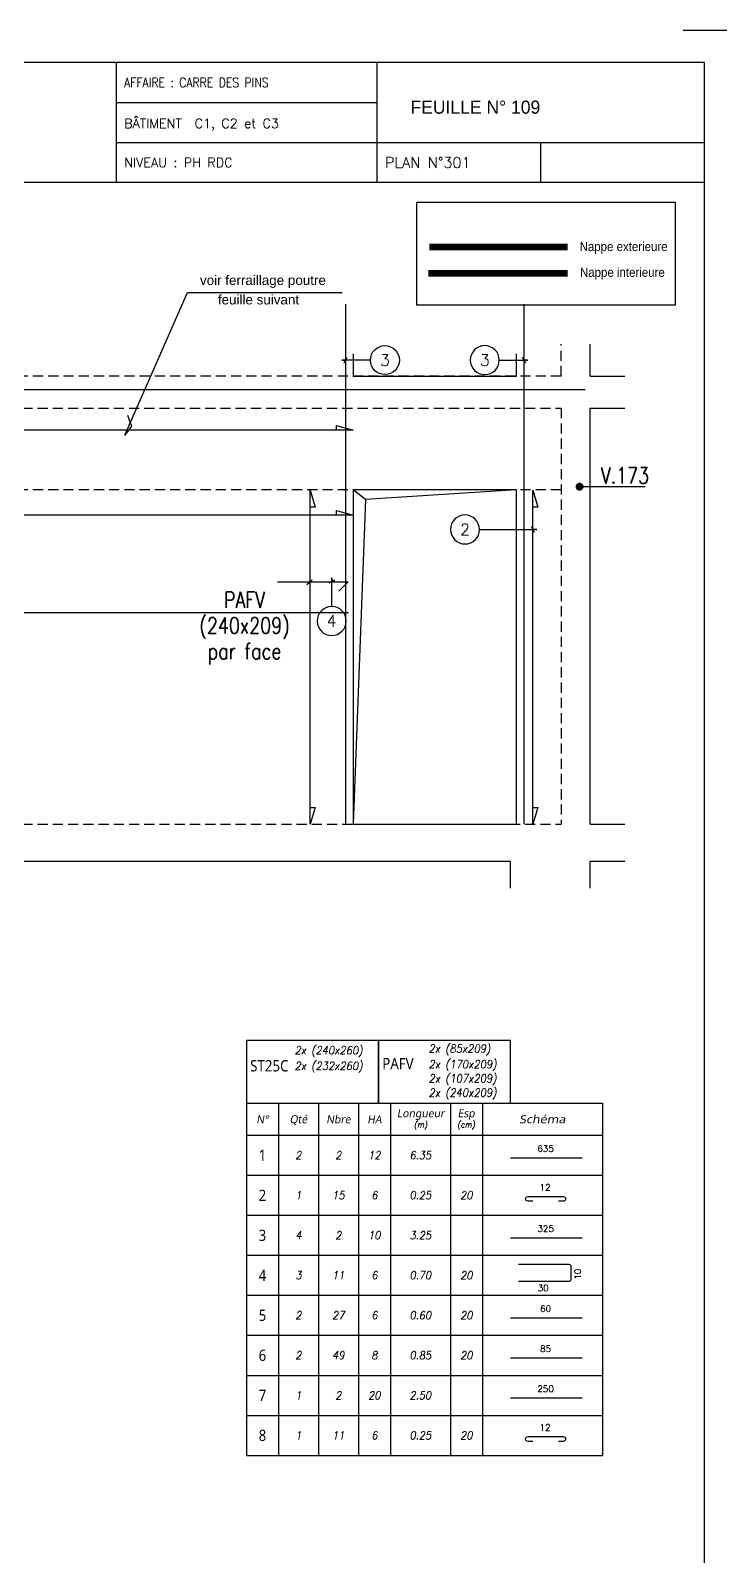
# Model space of a CAD drawing. Header units: metres. Extents: x -5618 to 118954, y -306 to 4637.
# Drawn here: x 112574 to 113005, y 640 to 1594 of the extents above; entities that cross this region are included whole.
import ezdxf
from ezdxf.enums import TextEntityAlignment as Align

# ---------------------------------------------------------------- set-up
doc = ezdxf.new("R2010")
doc.units = ezdxf.units.M
doc.linetypes.add('CACHE', pattern=[9.524999999999999, 6.35, -3.175])
for name, color, linetype in [('COTATION', 1, 'Continuous'), ('GO-CARTOUCHE', 7, 'Continuous'), ('GO-FER-HA', 140, 'Continuous'), ('GO-TEXTE', 9, 'Continuous'), ('GO-TEXTE-FER', 3, 'Continuous'), ('STR_TS', 22, 'Continuous'), ('STR_TS_TXT', 7, 'Continuous'), ('STR_VOI-POT', 6, 'Continuous')]:
    doc.layers.add(name, color=color, linetype=linetype)
doc.layers.add('Kofragna_forma', color=7, linetype='Continuous', lineweight=70)
doc.styles.add('ARIAL', font='ARIAL.TTF')
doc.styles.add('schéma', font='simplex.shx')
doc.styles.add('Tableau', font='romans.shx', dxfattribs={"width": 0.9, "oblique": 10})
doc.styles.add('Tableau2', font='trebuc.TTF', dxfattribs={"width": 0.9, "oblique": 10})
doc.styles.add('TEXTE', font='romans.shx')
doc.styles.add('TEXTE TS', font='romans.shx', dxfattribs={"width": 0.7, "oblique": 15})
doc.styles.add('TEXTEBA', font='ARIAL.TTF')

# ---------------------------------------------------------------- blocks, each defined once
blk = doc.blocks.new('ime')
at = {"layer": 'COTATION', "const_width": 2.5}
blk.add_lwpolyline([(1.25, 0, -1), (-1.25, 0, -1)], format="xyb", close=True, dxfattribs=at)
at = {"layer": 'COTATION'}
blk.add_lwpolyline([(41.09158464876236, 0), (0, 0)], dxfattribs=at)
at = {"layer": 'COTATION', "color": 7, "style": 'TEXTE TS', "width": 0.8}
blk.add_attdef('NAME', (9.079526555316988, 2), '', height=10, dxfattribs=at)
blk = doc.blocks.new('mrega')
at = {"layer": 'STR_TS_TXT', "style": 'TEXTE TS', "width": 0.8}
for tag, p in [('ST10', (14.47619047619082, 0)), ('DIM', (14.47619047619082, -16)), ('NOTE', (14.47619047619082, -32))]:
    blk.add_attdef(tag, text='', height=10, dxfattribs=at).set_placement(p, align=Align.CENTER)
blk = doc.blocks.new('Barre libre')
at = {"layer": 'GO-TEXTE-FER'}
for p, q in [((0, 0), (0, -1)), ((0, 0), (8.900000000000002, 0)), ((0.8000000000000007, 0), (0.8000000000000007, -1)), ((1.800000000000001, 0), (1.800000000000001, -1)), ((2.800000000000001, 0), (2.800000000000001, -1)), ((3.600000000000001, 0), (3.600000000000001, -1)), ((5.100000000000001, 0), (5.100000000000001, -1)), ((5.900000000000002, 0), (5.900000000000002, -1)), ((8.900000000000002, 0), (8.900000000000002, -1)), ((0, -1), (8.900000000000002, -1))]:
    blk.add_line(p, q, dxfattribs=at)
at = {"layer": 'GO-TEXTE-FER', "color": 1}
blk.add_line((6.602571662135945, -0.562752053263365), (8.393530367494153, -0.562752053263365), dxfattribs=at)
at = {"layer": 'GO-TEXTE-FER', "style": 'Tableau2', "width": 0.9}
blk.add_attdef('NUMERO', text='', height=0.28, dxfattribs=at).set_placement((0.4000000000000021, -0.5), align=Align.MIDDLE_CENTER)
at = {"layer": 'GO-TEXTE-FER', "color": 1, "style": 'Tableau'}
blk.add_attdef('Longueur', text='', height=0.16, dxfattribs=at).set_placement((7.481415956780632, -0.3359449369562739), align=Align.MIDDLE_CENTER)
at = {"layer": 'GO-TEXTE-FER', "style": 'Tableau', "oblique": 10, "width": 0.9}
for tag, p in [('QUANTITE', (1.300000000000001, -0.5)), ('NOMBRE', (2.300000000000001, -0.5)), ('NUANCE', (3.200000000000003, -0.5)), ('LONGUEUR', (4.350000000000001, -0.5)), ('ESPACEMENTS', (5.5, -0.5))]:
    blk.add_attdef(tag, text='', height=0.2, dxfattribs=at).set_placement(p, align=Align.MIDDLE_CENTER)
blk = doc.blocks.new('Désignation')
at = {"layer": 'GO-TEXTE-FER'}
for p, q in [((0, 0.7999999999999998), (8.900000000000002, 0.7999999999999998)), ((0, 0.7999999999999998), (0, 0)), ((0.8000000000000007, 0.7999999999999998), (0.8000000000000007, 0)), ((1.800000000000001, 0.7999999999999998), (1.800000000000001, 0)), ((2.800000000000001, 0.7999999999999998), (2.800000000000001, 0)), ((3.600000000000001, 0.7999999999999998), (3.600000000000001, 0)), ((5.100000000000001, 0.7999999999999998), (5.100000000000001, 0)), ((5.900000000000002, 0.7999999999999998), (5.900000000000002, 0)), ((8.900000000000002, 0.7999999999999998), (8.900000000000002, 0)), ((0, 0), (8.900000000000002, 0))]:
    blk.add_line(p, q, dxfattribs=at)
at = {"layer": 'GO-TEXTE-FER', "style": 'Tableau2', "oblique": 10}
for s, p in [('N°', (0.4000000000000004, 0.3999999999999995)), ('Qté', (1.300000000000001, 0.3999999999999995)), ('Nbre', (2.300000000000001, 0.3999999999999995)), ('HA', (3.200000000000001, 0.3999999999999995)), ('Longueur', (4.356051620639308, 0.5496028384462006)), ('Esp', (5.494334133658599, 0.5496028384462006))]:
    blk.add_text(s, height=0.2, dxfattribs=at).set_placement(p, align=Align.MIDDLE_CENTER)
at = {"layer": 'GO-TEXTE-FER', "style": 'Tableau2', "oblique": 10, "width": 1.2}
blk.add_text('Schéma', height=0.2, dxfattribs=at).set_placement((7.400000000000002, 0.3999999999999995), align=Align.MIDDLE_CENTER)
at = {"layer": 'GO-TEXTE-FER', "color": 7, "style": 'Tableau', "oblique": 10, "width": 0.9}
for s, p in [('(m)', (4.356051620639308, 0.2654942762949544)), ('(cm)', (5.494334133658599, 0.2654942762949544))]:
    blk.add_text(s, height=0.15, dxfattribs=at).set_placement(p, align=Align.MIDDLE_CENTER)
blk = doc.blocks.new('Epingle')
at = {"layer": 'GO-TEXTE-FER'}
for p, q in [((0, 0), (0, -1)), ((0, 0), (8.900000000000002, 0)), ((0.8000000000000007, 0), (0.8000000000000007, -1)), ((1.800000000000001, 0), (1.800000000000001, -1)), ((2.800000000000001, 0), (2.800000000000001, -1)), ((3.600000000000001, 0), (3.600000000000001, -1)), ((5.100000000000001, 0), (5.100000000000001, -1)), ((5.900000000000002, 0), (5.900000000000002, -1)), ((8.900000000000002, 0), (8.900000000000002, -1)), ((0, -1), (8.900000000000002, -1))]:
    blk.add_line(p, q, dxfattribs=at)
at = {"layer": 'GO-TEXTE-FER', "color": 1}
blk.add_lwpolyline([(7.162024682070724, -0.6500456031182402), (7.042024682075381, -0.6500456031182402, -1.000000000024277), (7.042024682075381, -0.5300456031228968), (7.922024682058217, -0.5300456031228968, -0.9999999999028927), (7.922024682058217, -0.6500456031182402), (7.802024682062866, -0.6500456031182402)], format="xyb", dxfattribs=at)
at = {"layer": 'GO-TEXTE-FER', "style": 'Tableau2', "width": 0.9}
blk.add_attdef('NUMERO', text='', height=0.28, dxfattribs=at).set_placement((0.4000000000000021, -0.5), align=Align.MIDDLE_CENTER)
at = {"layer": 'GO-TEXTE-FER', "color": 1, "style": 'Tableau'}
blk.add_attdef('Longueur', text='', height=0.16, dxfattribs=at).set_placement((7.468958519916535, -0.303324706934113), align=Align.MIDDLE_CENTER)
at = {"layer": 'GO-TEXTE-FER', "style": 'Tableau', "oblique": 10, "width": 0.9}
for tag, p in [('QUANTITE', (1.300000000000001, -0.5)), ('NOMBRE', (2.300000000000001, -0.5)), ('NUANCE', (3.200000000000003, -0.5)), ('LONGUEUR', (4.350000000000001, -0.5)), ('ESPACEMENTS', (5.5, -0.5))]:
    blk.add_attdef(tag, text='', height=0.2, dxfattribs=at).set_placement(p, align=Align.MIDDLE_CENTER)
blk = doc.blocks.new('U')
at = {"layer": 'GO-TEXTE-FER'}
for p, q in [((0, 0), (0, -1)), ((0, 0), (8.900000000000002, 0)), ((0.8000000000000007, 0), (0.8000000000000007, -1)), ((1.800000000000001, 0), (1.800000000000001, -1)), ((2.800000000000001, 0), (2.800000000000001, -1)), ((3.600000000000001, 0), (3.600000000000001, -1)), ((5.100000000000001, 0), (5.100000000000001, -1)), ((5.900000000000002, 0), (5.900000000000002, -1)), ((8.900000000000002, 0), (8.900000000000002, -1)), ((0, -1), (8.900000000000002, -1))]:
    blk.add_line(p, q, dxfattribs=at)
at = {"layer": 'GO-TEXTE-FER', "color": 1}
blk.add_lwpolyline([(6.803314236992733, -0.6501039319644448), (8.063314236992696, -0.6501039319645301, 0.414213562373095), (8.123314236992684, -0.5901039319644994), (8.123314236992641, -0.2901039319645164, 0.4142135623730951), (8.063314236992653, -0.2301039319644858), (6.803314236992733, -0.2301039319644858)], format="xyb", dxfattribs=at)
at = {"layer": 'GO-TEXTE-FER', "style": 'Tableau2', "width": 0.9}
blk.add_attdef('NUMERO', text='', height=0.28, dxfattribs=at).set_placement((0.4000000000000021, -0.5), align=Align.MIDDLE_CENTER)
at = {"layer": 'GO-TEXTE-FER', "color": 1, "style": 'Tableau'}
blk.add_attdef('Largeur', text='', height=0.16, rotation=90, dxfattribs=at).set_placement((8.284040132140975, -0.4721743387249857), align=Align.MIDDLE_CENTER)
at = {"layer": 'GO-TEXTE-FER', "style": 'Tableau', "oblique": 10, "width": 0.9}
for tag, p in [('QUANTITE', (1.300000000000001, -0.5)), ('NOMBRE', (2.300000000000001, -0.5)), ('NUANCE', (3.200000000000003, -0.5)), ('LONGUEUR', (4.350000000000001, -0.5)), ('ESPACEMENTS', (5.5, -0.5))]:
    blk.add_attdef(tag, text='', height=0.2, dxfattribs=at).set_placement(p, align=Align.MIDDLE_CENTER)
at = {"layer": 'GO-TEXTE-FER', "color": 1, "style": 'Tableau'}
blk.add_attdef('Longueur', text='', height=0.16, dxfattribs=at).set_placement((7.421867254534655, -0.819129785683189), align=Align.MIDDLE_CENTER)

msp = doc.modelspace()

# ---------------------------------------------------------------- linework, layer by layer
for p, q in [((112627.1229769673, 1573.712063993932), (112627.1229769673, 1498.770820750994)), ((112790.0929342927, 1573.739489954337), (112790.0929342927, 1498.770820750994)), ((112627.1229769675, 1548.714563993643), (112790.092934293, 1548.714563993643)), ((112627.1229769675, 1523.717063993704), (112790.092934293, 1523.717063993704)), ((112790.0929342927, 1523.744489954225), (112994.9451852213, 1523.744489954225)), ((112892.4294334583, 1523.744489954225), (112892.4294334583, 1498.770820750994))]:
    msp.add_line(p, q)
for points in [[(113014.9431852507, 1560.380063993646), (113014.9431852214, 1593.710063993488), (112981.6131852212, 1593.710063993488)], [(112994.9451852213, 1498.770820750994), (111635.0831852516, 1498.770820750994)]]:
    msp.add_lwpolyline(points)
msp.add_lwpolyline([(111635.0831852516, 1573.712063993932), (111635.0831852516, 623.8090639934172), (112994.9451852213, 623.8090639934172), (112994.9451852213, 1573.712063993932)], close=True)
at = {"layer": 'COTATION'}
msp.add_line((112746.2547417327, 1247.488390826178, 563.0645382763996), (112749.6098587859, 1250.439084539505, 563.0645382763996), dxfattribs=at)
at = {"layer": 'COTATION', "elevation": 563.0645382763996}
for points in [[(112764.7886035806, 1343.969116224541), (112764.7886035806, 1346.96910995428), (112775.3462515376, 1343.969116224541), (112312.3462515376, 1343.969116224544), (112322.9038994947, 1346.969109954284), (112322.9038994947, 1343.969116224544)], [(112748.4420592599, 1108.345308700224), (112751.4420529896, 1108.345308700224), (112748.4420592599, 1097.787660743136), (112748.4420592599, 1306.539163238913), (112751.4420529896, 1295.981515281854), (112748.4420592599, 1295.981515281854)], [(112887.6400178804, 1108.345308700224), (112890.6400116101, 1108.345308700224), (112887.6400178804, 1097.787660743136), (112887.6400178804, 1306.539163238913), (112890.6400116101, 1295.981515281854), (112887.6400178804, 1295.981515281854)], [(112764.7886035805, 1290.845173269011), (112764.7886035805, 1293.84516699875), (112775.3462515376, 1290.845173269011), (112312.3462515376, 1290.845173269011), (112322.9038994947, 1293.845166998751), (112322.9038994947, 1290.845173269011)]]:
    msp.add_lwpolyline(points, dxfattribs=at)
at = {"layer": 'GO-FER-HA'}
for points, elevation in [([(112786.0677703187, 1387.840138988028, -512.322006256741), (112786.0674942776, 1387.76942830991), (112768.2000299015, 1387.769428309907), (112770.6000299015, 1387.769428309907), (112769.7029736268, 1386.072372035046), (112771.4970861764, 1389.466484584769)], 656.908627989133), ([(112866.6247327566, 1387.840138988028, 512.322006256741), (112866.6250087976, 1387.76942830991), (112884.4924731737, 1387.769428309907), (112882.0924731738, 1387.769428309907), (112882.9895294485, 1386.072372035046), (112881.1954168988, 1389.466484584769)], 656.908627989133), ([(112854.2703200043, 1282.021718349247, 512.322006256741), (112854.2705960454, 1281.951007671128), (112890.0400178804, 1281.951007671126), (112887.6400178805, 1281.951007671126), (112888.5370741552, 1280.253951396264), (112886.7429616055, 1283.648063945988)], 563.0645382763996), ([(112761.7871871707, 1233.826649091674, 512.322006256741), (112761.8578978488, 1233.826925132706), (112761.8578978488, 1251.694389508782), (112761.8578978488, 1249.294389508875), (112763.5549541237, 1250.191445783573), (112760.1608415739, 1248.397333233886)], 656.908627989133)]:
    msp.add_lwpolyline(points, format="xyb", dxfattribs=dict(at, elevation=elevation))
at = {"layer": 'GO-TEXTE', "color": 2}
msp.add_lwpolyline([(112634.2158818677, 1353.301166283653), (112636.7192130905, 1346.480653249108), (112632.4911693148, 1340.778992611892), (112671.7163787469, 1430.017930176832), (112768.4853408552, 1430.017930176832)], dxfattribs=at)
at = {"layer": 'GO-TEXTE-FER'}
for points in [[(112708.5690877606, 923.45860646199), (112791.0690877606, 923.45860646199), (112791.0690877606, 962.7467302488396), (112708.5690877606, 962.7467302488396)], [(112791.0690877606, 923.45860646199), (112873.5690877606, 923.45860646199), (112873.5690877606, 962.7467302488396), (112791.0690877606, 962.7467302488396)]]:
    msp.add_lwpolyline(points, close=True, dxfattribs=at)
at = {"layer": 'Kofragna_forma', "linetype": 'CACHE', "lineweight": -3}
for p, q in [((112905.2975718841, 1377.790160743216, 563.0645382763996), (112905.2975718841, 1397.790160743216, 563.0645382763996)), ((112905.2975718841, 1377.790160743216, 563.0645382763996), (112330.3462515376, 1377.790160743216, 563.0645382763996)), ((112330.3462515376, 1357.787660743135, 563.0645382763996), (112905.2975718841, 1357.787660743135, 563.0645382763996)), ((112905.2975718841, 1357.787660743135, 563.0645382763996), (112905.2975718841, 1097.787660743135, 563.0645382763996)), ((112330.3462515376, 1097.787660743136, 563.0645382763996), (112905.2975718841, 1097.787660743135, 563.0645382763996))]:
    msp.add_line(p, q, dxfattribs=at)
at = {"layer": 'Kofragna_forma', "color": 4, "lineweight": -3}
for p, q in [((112923.3950718841, 1377.790160743216, 563.0645382763996), (112923.3950718841, 1397.790160743216, 563.0645382763996)), ((112923.3950718841, 1377.790160743216, 563.0645382763996), (112945.090771375, 1377.790160743216, 563.0645382763996)), ((112923.3950718841, 1357.790160743216, 563.0645382763996), (112945.090771375, 1357.790160743216, 563.0645382763996)), ((112923.3950718841, 1097.787660743137, 563.0645382763996), (112923.3950718841, 1357.790160743216, 563.0645382763996)), ((112923.3950718841, 1097.787660743137, 563.0645382763996), (112945.0907669699, 1097.787660743136, 563.0645382763996)), ((112455.3462471325, 1074.787660743136, 563.0645382763996), (112873.3462471325, 1074.787660743135, 563.0645382763996)), ((112873.3462471325, 1074.787660743135, 563.0645382763996), (112873.3462471325, 1057.787660743136, 563.0645382763996)), ((112923.3950718841, 1057.787660743135, 563.0645382763996), (112923.3950718841, 1074.787660743136, 563.0645382763996)), ((112923.3950718841, 1074.787660743137, 563.0645382763996), (112945.0907669699, 1074.787660743136, 563.0645382763996))]:
    msp.add_line(p, q, dxfattribs=at)
at = {"layer": 'Kofragna_forma', "color": 4, "lineweight": -3, "elevation": 563.0645382763996}
for points in [[(112775.3462515376, 1391.790160743214), (112775.3462515376, 1377.790160743216), (112877.3462515376, 1377.790160743216), (112877.3462515376, 1391.790160743214)], [(112877.3462515376, 1306.787660743136), (112775.3462515376, 1306.787660743136), (112775.3462515376, 1097.787660743136), (112877.3462515376, 1097.787660743136), (112877.3462515376, 1306.787660743136)], [(112877.3462515376, 1306.787660743136), (112782.9932345613, 1300.674910909436), (112775.3462515376, 1097.787660743136)], [(112782.9932345613, 1300.674910909436), (112775.3462515376, 1306.787660743136)]]:
    msp.add_lwpolyline(points, dxfattribs=at)
at = {"layer": 'Kofragna_forma', "linetype": 'CACHE', "lineweight": -3, "elevation": 563.0645382763996}
msp.add_lwpolyline([(112905.2975718841, 1306.787660743136), (112455.3462471325, 1306.787660743136)], dxfattribs=at)
at = {"layer": 'STR_TS', "color": 3}
msp.add_line((112532.3462515376, 1230.095149313846, 563.0645382763996), (112772.3462515376, 1230.095149313847, 563.0645382763996), dxfattribs=at)
at = {"layer": 'STR_TS', "color": 7}
msp.add_lwpolyline([(112815.0132453424, 1486.445730273484), (112976.5569828615, 1486.445730273484), (112976.5569828615, 1422.160350701324), (112815.0132453424, 1422.160350701324)], close=True, dxfattribs=at)
at = {"layer": 'STR_TS', "linetype": 'CACHE', "ltscale": 2, "const_width": 4}
msp.add_lwpolyline([(112909.4332074397, 1458.451324364585), (112822.8753263276, 1458.451324364585)], dxfattribs=at)
at = {"layer": 'STR_TS', "const_width": 4}
msp.add_lwpolyline([(112909.4332074397, 1441.996368096392), (112822.3138502664, 1441.996368096392)], dxfattribs=at)
at = {"layer": 'STR_VOI-POT'}
for p, q in [((112770.6000299015, 1097.787660743136, 563.0645382763996), (112770.6000299015, 1422.790160743215, 563.0645382763996)), ((112882.0924731738, 1097.787660743136, 563.0645382763996), (112882.0924731738, 1422.790160743215, 563.0645382763996)), ((112920.3950718841, 1369.259754370814, 563.0645382763996), (112287.8706617109, 1369.259754370817, 563.0645382763996))]:
    msp.add_line(p, q, dxfattribs=at)
at = {"layer": 'STR_VOI-POT', "elevation": 656.908627989133}
msp.add_lwpolyline([(112727.9273398384, 1249.294389508726), (112772.2544395454, 1249.294389508726), (112766.2725508667, 1243.312500830074)], dxfattribs=at)

# ---------------------------------------------------------------- block references
at = {"layer": 'COTATION'}
ref = msp.add_blockref('ime', (112916.8539552267, 1308.689310441572, 563.0645382763996), dxfattribs=at)
ref.add_attrib('NAME', 'V.173', (112930.1239579725, 1310.689310441572, 563.0645382763996), dxfattribs={"color": 7, "height": 10, "style": 'TEXTE TS', "width": 0.8})
at = {"layer": 'GO-FER-HA', "xscale": 25, "yscale": 25, "zscale": 25}
msp.add_blockref('Désignation', (112708.5690877606, 903.45860646199), dxfattribs=at)
at = {"layer": 'GO-TEXTE-FER', "xscale": 25, "yscale": 25, "zscale": 25}
for name, p, values in [('Barre libre', (112708.5690877606, 903.45860646199), {'NUMERO': '1', 'QUANTITE': '2', 'NOMBRE': '2', 'NUANCE': '12', 'Longueur': '635', 'LONGUEUR': '6.35'}), ('Epingle', (112708.5690877606, 878.45860646199), {'NUMERO': '2', 'QUANTITE': '1', 'NOMBRE': '15', 'NUANCE': '6', 'Longueur': '12', 'LONGUEUR': '0.25', 'ESPACEMENTS': '20'}), ('Barre libre', (112708.5690877606, 853.45860646199), {'NUMERO': '3', 'QUANTITE': '4', 'NOMBRE': '2', 'NUANCE': '10', 'Longueur': '325', 'LONGUEUR': '3.25'}), ('U', (112708.5690877606, 828.4586064619901), {'NUMERO': '4', 'QUANTITE': '3', 'NOMBRE': '11', 'NUANCE': '6', 'Longueur': '30', 'Largeur': '10', 'LONGUEUR': '0.70', 'ESPACEMENTS': '20'}), ('Barre libre', (112708.5690877606, 803.4586064619901), {'NUMERO': '5', 'QUANTITE': '2', 'NOMBRE': '27', 'NUANCE': '6', 'Longueur': '60', 'LONGUEUR': '0.60', 'ESPACEMENTS': '20'}), ('Barre libre', (112708.5690877606, 778.4586064619901), {'NUMERO': '6', 'QUANTITE': '2', 'NOMBRE': '49', 'NUANCE': '8', 'Longueur': '85', 'LONGUEUR': '0.85', 'ESPACEMENTS': '20'}), ('Barre libre', (112708.5690877606, 753.4586064619901), {'NUMERO': '7', 'QUANTITE': '1', 'NOMBRE': '2', 'NUANCE': '20', 'Longueur': '250', 'LONGUEUR': '2.50'}), ('Epingle', (112708.5690877606, 728.4586064619903), {'NUMERO': '8', 'QUANTITE': '1', 'NOMBRE': '11', 'NUANCE': '6', 'Longueur': '12', 'LONGUEUR': '0.25', 'ESPACEMENTS': '20'})]:
    msp.add_blockref(name, p, dxfattribs=at).add_auto_attribs(values)
at = {"layer": 'STR_TS_TXT'}
msp.add_blockref('mrega', (112692.8999664238, 1232.934044777799, 656.9086279891326), dxfattribs=at).add_auto_attribs({'NOTE': 'par face', 'ST10': 'PAFV', 'DIM': '(240x209)'})

# ---------------------------------------------------------------- texts
at = {"style": 'schéma', "width": 0.85}
msp.add_text('AFFAIRE : CARRE DES PINS', height=5.832750000000001, dxfattribs=at).set_placement((112632.1224769677, 1558.296938993758))
at = {"linetype": 'ByBlock', "lineweight": -3, "ltscale": 4.5}
msp.add_text('FEUILLE N° 109', height=8.2, dxfattribs=at).set_placement((112811.092934293, 1541.717063993704))
at = {"style": 'schéma'}
for s, height, p in [('BÂTIMENT  C1, C2 et C3', 5.832750000000001, (112632.1224769679, 1532.743938964116)), ('NIVEAU : PH RDC', 5.832750000000001, (112632.1224769674, 1508.301939023565)), ('PLAN N°301', 6.665999999999999, (112795.0924342931, 1507.885313964122))]:
    msp.add_text(s, height=height, dxfattribs=at).set_placement(p)
at = {"layer": 'GO-CARTOUCHE', "color": 2, "style": 'TEXTEBA', "width": 0.9}
for s, p in [('Nappe exterieure', (112944.3708773757, 1455.897458991665)), ('Nappe interieure', (112943.6024561736, 1439.806685332489))]:
    msp.add_text(s, height=5.702400000000001, dxfattribs=at).set_placement(p, align=Align.CENTER)
at = {"layer": 'GO-FER-HA', "style": 'TEXTE'}
msp.add_text('3', height=7.199999999999999, rotation=359.9999999999479, dxfattribs=at).set_placement((112795.1242569125, 1387.76942830989, 750.9086279891333), align=Align.MIDDLE_CENTER)
for s, p in [('3', (112857.5682461628, 1387.76942830989, 750.9086279891333)), ('2', (112845.2138334105, 1281.951007671108, 657.0645382763998)), ('4', (112761.8578978488, 1224.770162497968, 750.9086279891333))]:
    msp.add_text(s, height=7.199999999999999, dxfattribs=at).set_placement(p, align=Align.MIDDLE_CENTER)
at = {"layer": 'GO-TEXTE', "lineweight": -3, "style": 'ARIAL'}
for s, p in [('voir ferraillage poutre', (112679.5163558285, 1434.713348652217)), ('feuille suivant ', (112690.7045583282, 1422.577492349704))]:
    msp.add_text(s, height=6, dxfattribs=at).set_placement(p)
at = {"layer": 'GO-TEXTE-FER', "style": 'Tableau', "oblique": 10, "width": 0.9}
for s, p in [('2x (240x260)', (112738.7490204988, 954.0274727725166)), ('2x (85x209)', (112822.4987771302, 955.0823625695168)), ('2x (232x260)', (112738.7490204988, 944.3006992060084)), ('2x (170x209)', (112822.4987771302, 945.3370303371314)), ('2x (107x209)', (112822.4987771302, 936.4820932910636)), ('2x (240x209)', (112822.4987771302, 927.5636344585193))]:
    msp.add_text(s, height=5.056179772500054, dxfattribs=at).set_placement(p)
at = {"layer": 'GO-TEXTE-FER', "style": 'Tableau2', "width": 0.9}
for tag, p in [('ST25C', (112722.856150443, 946.8732705142272, -93.84408971273291)), ('PAFV', (112803.2951798385, 948.227754185805))]:
    msp.add_attdef(tag, text='1', height=7.078651681500075, dxfattribs=at).set_placement(p, align=Align.MIDDLE_CENTER)

doc.saveas('drawing.dxf')
